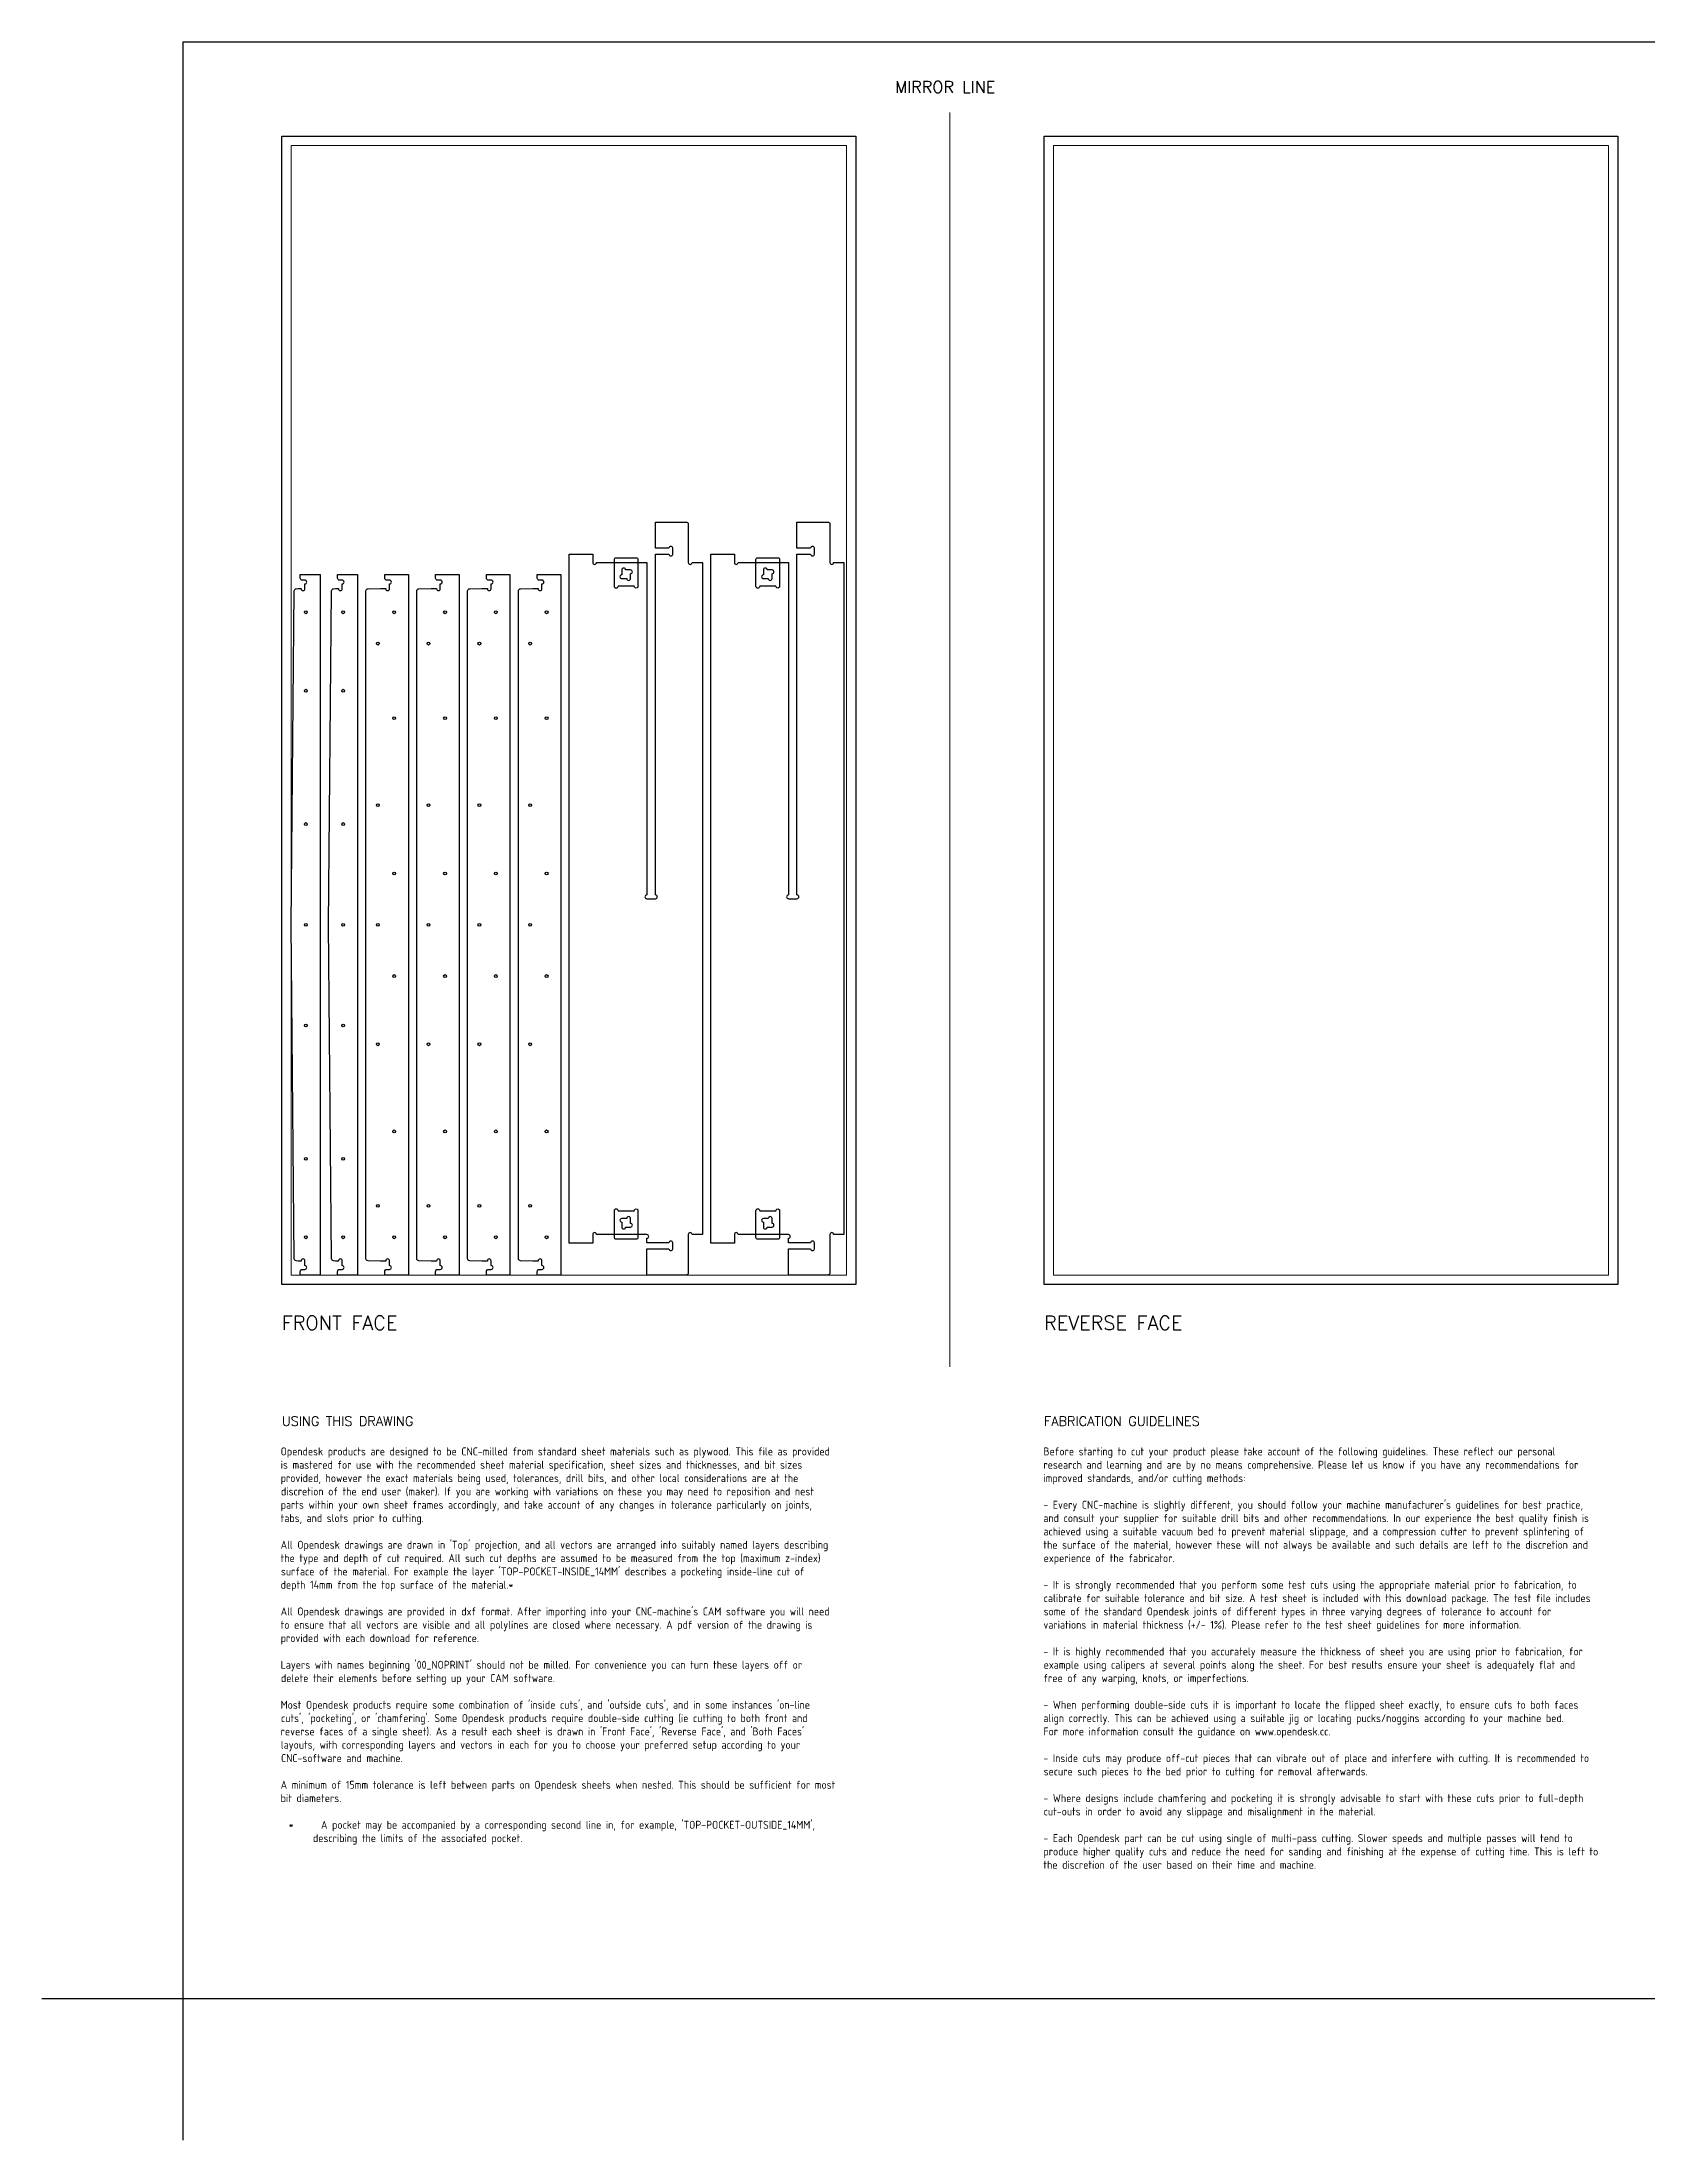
# Model space of a CAD drawing. Header units: millimetres. Extents: x -300 to 5880, y -300 to 4158.
# Drawn here: x -300 to 3112, y -300 to 4158 of the extents above; entities that cross this region are included whole.
import ezdxf
from ezdxf.enums import TextEntityAlignment as Align

# ---------------------------------------------------------------- set-up
doc = ezdxf.new("R2010")
doc.units = ezdxf.units.MM
doc.layers.add('00-NOPRINT_TEXT', color=7, linetype='Continuous', lineweight=25)
doc.layers.add('00_NOPRINT_TOLERANCE', color=7, linetype='Continuous', lineweight=5)
for name, color, linetype, lineweight, true_color in [('BOARD_$TH-NOMINAL', 3, 'Continuous', 30, 0x00ff00), ('TOP-CUT-INSIDE_18.0MM', 1, 'Continuous', 25, 0xff1c00), ('TOP-CUT-OUTSIDE_18.0MM', 220, 'Continuous', 25, 0xff00d1), ('TOP-HOLE-6.0MM-DIAM_14.0MM', 220, 'Continuous', 25, 0xff00c7), ('TOP-HOLE-6.0MM-DIAM_18.0MM', 3, 'Continuous', 25, 0x00ff0c), ('TOP-POCKET-INSIDE_9.0MM', 60, 'Continuous', 25, 0xb0ff00)]:
    doc.layers.add(name, color=color, linetype=linetype, lineweight=lineweight, true_color=true_color)
doc.styles.add('OD-ISOCP-17_240', font='isocp.shx')
doc.styles.add('OD-ISOCP-17_241', font='isocp.shx')
doc.styles.add('OD-ISOCP-17_242', font='isocp.shx')
doc.styles.add('OD-ISOCP-17_243', font='isocp.shx')
doc.styles.add('OD-ISOCP-17_244', font='isocp.shx')
doc.styles.add('OD-ISOCP-17_245', font='isocp.shx')
doc.styles.add('OD-ISOCP-17_246', font='isocp.shx')
doc.styles.add('OD-ISOCP-17_247', font='isocp.shx')
doc.styles.add('OD-ISOCP-17_248', font='isocp.shx')
doc.styles.add('OD-ISOCP-17_249', font='isocp.shx')
doc.styles.add('OD-ISOCP-17_250', font='isocp.shx')
doc.styles.add('OD-ISOCP-17_251', font='isocp.shx')
doc.styles.add('OD-ISOCP-17_252', font='isocp.shx')
doc.styles.add('OD-ISOCP-17_253', font='isocp.shx')
doc.styles.add('OD-ISOCP-17_254', font='isocp.shx')
doc.styles.add('OD-ISOCP-17_255', font='isocp.shx')
doc.styles.add('OD-ISOCP-17_256', font='isocp.shx')
doc.styles.add('OD-ISOCP-17_257', font='isocp.shx')
doc.styles.add('OD-ISOCP-17_258', font='isocp.shx')
doc.styles.add('OD-ISOCP-17_259', font='isocp.shx')
doc.styles.add('OD-ISOCP-17_260', font='isocp.shx')
doc.styles.add('OD-ISOCP-17_261', font='isocp.shx')
doc.styles.add('OD-ISOCP-17_262', font='isocp.shx')
doc.styles.add('OD-ISOCP-17_263', font='isocp.shx')
doc.styles.add('OD-ISOCP-17_264', font='isocp.shx')
doc.styles.add('OD-ISOCP-17_265', font='isocp.shx')
doc.styles.add('OD-ISOCP-17_266', font='isocp.shx')
doc.styles.add('OD-ISOCP-17_267', font='isocp.shx')
doc.styles.add('OD-ISOCP-17_268', font='isocp.shx')
doc.styles.add('OD-ISOCP-17_269', font='isocp.shx')
doc.styles.add('OD-ISOCP-17_270', font='isocp.shx')
doc.styles.add('OD-ISOCP-17_271', font='isocp.shx')
doc.styles.add('OD-ISOCP-17_272', font='isocp.shx')
doc.styles.add('OD-ISOCP-17_273', font='isocp.shx')
doc.styles.add('OD-ISOCP-17_274', font='isocp.shx')
doc.styles.add('OD-ISOCP-17_275', font='isocp.shx')
doc.styles.add('OD-ISOCP-17_276', font='isocp.shx')
doc.styles.add('OD-ISOCP-17_277', font='isocp.shx')
doc.styles.add('OD-ISOCP-17_278', font='isocp.shx')
doc.styles.add('OD-ISOCP-17_279', font='isocp.shx')
doc.styles.add('OD-ISOCP-17_280', font='isocp.shx')
doc.styles.add('OD-ISOCP-17_281', font='isocp.shx')
doc.styles.add('OD-ISOCP-17_282', font='isocp.shx')
doc.styles.add('OD-ISOCP-17_283', font='isocp.shx')
doc.styles.add('OD-ISOCP-17_284', font='isocp.shx')
doc.styles.add('OD-ISOCP-17_285', font='isocp.shx')
doc.styles.add('OD-ISOCP-17_286', font='isocp.shx')
doc.styles.add('OD-ISOCP-17_287', font='isocp.shx')
doc.styles.add('OD-ISOCP-17_288', font='isocp.shx')
doc.styles.add('OD-SIMPLEX-20_87', font='simplex.shx')
doc.styles.add('OD-SIMPLEX-20_88', font='simplex.shx')
doc.styles.add('OD-SIMPLEX-25_89', font='simplex.shx')
doc.styles.add('OD-SIMPLEX-30_88', font='simplex.shx')
doc.styles.add('OD-SIMPLEX-30_89', font='simplex.shx')

# ---------------------------------------------------------------- blocks, each defined once
blk = doc.blocks.new('Borders Opendesk_7')
at = {"layer": '00-NOPRINT_TEXT'}
for p, q in [((0, 4158), (5880, 4158)), ((0, 0), (0, 4158)), ((0, 0), (-300, 0)), ((0, -300), (0, 0)), ((5880, 0), (0, 0))]:
    blk.add_line(p, q, dxfattribs=at)
at = {"layer": '00_NOPRINT_TOLERANCE'}
for p, q in [((1630, 1343.2), (1630, 4008)), ((210, 3958), (1430, 3958)), ((210, 1518), (210, 3958)), ((230, 3938), (1410, 3938)), ((230, 1538), (230, 3938)), ((1410, 3938), (1410, 1538)), ((1430, 3958), (1430, 1518)), ((1830, 3958), (3050, 3958)), ((1830, 1518), (1830, 3958)), ((1850, 1538), (1850, 3938)), ((1850, 3938), (3030, 3938)), ((3030, 3938), (3030, 1538)), ((3050, 3958), (3050, 1518)), ((1430, 1518), (210, 1518)), ((1410, 1538), (230, 1538)), ((3050, 1518), (1830, 1518)), ((3030, 1538), (1850, 1538))]:
    blk.add_line(p, q, dxfattribs=at)
at = {"layer": 'BOARD_$TH-NOMINAL'}
for p, q in [((210, 3958), (1430, 3958)), ((210, 1518), (210, 3958)), ((1430, 3958), (1430, 1518)), ((1830, 3958), (3050, 3958)), ((1830, 1518), (1830, 3958)), ((3050, 3958), (3050, 1518)), ((1430, 1518), (210, 1518)), ((3050, 1518), (1830, 1518))]:
    blk.add_line(p, q, dxfattribs=at)
at = {"layer": '00-NOPRINT_TEXT', "style": 'OD-SIMPLEX-25_89'}
blk.add_text('MIRROR LINE', height=25, dxfattribs=at).set_placement((1513.3, 4049.9))
at = {"layer": '00-NOPRINT_TEXT', "color": 7}
for s, height, style, p in [('FRONT FACE', 30, 'OD-SIMPLEX-30_89', (210, 1451.3)), ('REVERSE FACE', 30, 'OD-SIMPLEX-30_88', (1830, 1451.3)), ('USING THIS DRAWING', 20, 'OD-SIMPLEX-20_88', (210, 1237.4)), ('FABRICATION GUIDELINES', 20, 'OD-SIMPLEX-20_87', (1830, 1237.4))]:
    blk.add_text(s, height=height, dxfattribs=dict(at, style=style)).set_placement(p, align=Align.TOP_LEFT)
for s, style, p in [('Opendesk products are designed to be CNC-milled from standard sheet materials such as plywood. This file as provided', 'OD-ISOCP-17_265', (207.4, 1154.7)), ('Before starting to cut your product please take account of the following guidelines. These reflect our personal', 'OD-ISOCP-17_240', (1828.7, 1154.7)), ('is mastered for use with the recommended sheet material specification, sheet sizes and thicknesses, and bit sizes', 'OD-ISOCP-17_266', (207.4, 1126.3)), ('provided, however the exact materials being used, tolerances, drill bits, and other local considerations are at the', 'OD-ISOCP-17_267', (207.4, 1098)), ('research and learning and are by no means comprehensive. Please let us know if you have any recommendations for', 'OD-ISOCP-17_241', (1828.7, 1126.3)), ('improved standards, and/or cutting methods:', 'OD-ISOCP-17_242', (1828.7, 1098)), ('discretion of the end user (maker). If you are working with variations on these you may need to reposition and nest', 'OD-ISOCP-17_268', (208.1, 1069.7)), ('tabs, and slots prior to cutting.', 'OD-ISOCP-17_270', (207.4, 1013)), ('parts within your own sheet frames accordingly, and take account of any changes in tolerance particularly on joints,', 'OD-ISOCP-17_269', (207.4, 1041.3)), ("- Every CNC-machine is slightly different, you should follow your machine manufacturer's guidelines for best practice,", 'OD-ISOCP-17_243', (1828.7, 1041.3)), ('and consult your supplier for suitable drill bits and other recommendations. In our experience the best quality finish is', 'OD-ISOCP-17_244', (1828.7, 1013)), ('achieved using a suitable vacuum bed to prevent material slippage, and a compression cutter to prevent splintering of', 'OD-ISOCP-17_245', (1828.7, 984.7)), ('the type and depth of cut required. All such cut depths are assumed to be measured from the top (maximum z-index)', 'OD-ISOCP-17_272', (207.4, 928)), ("All Opendesk drawings are drawn in 'Top' projection, and all vectors are arranged into suitably named layers describing", 'OD-ISOCP-17_271', (207.4, 956.3)), ('the surface of the material, however these will not always be available and such details are left to the discretion and', 'OD-ISOCP-17_246', (1828.7, 956.3)), ('experience of the fabricator.', 'OD-ISOCP-17_247', (1829.2, 928)), ("surface of the material. For example the layer 'TOP-POCKET-INSIDE_14MM' describes a pocketing inside-line cut of", 'OD-ISOCP-17_273', (208, 899.7)), ('depth 14mm from the top surface of the material.*', 'OD-ISOCP-17_274', (207.4, 871.3)), ('- It is strongly recommended that you perform some test cuts using the appropriate material prior to fabrication, to', 'OD-ISOCP-17_248', (1828.7, 871.3)), ('calibrate for suitable tolerance and bit size. A test sheet is included with this download package. The test file includes', 'OD-ISOCP-17_249', (1829.3, 843)), ('to ensure that all vectors are visible and all polylines are closed where necessary. A pdf version of the drawing is', 'OD-ISOCP-17_276', (207.4, 786.3)), ("All Opendesk drawings are provided in dxf format. After importing into your CNC-machine's CAM software you will need", 'OD-ISOCP-17_275', (207.4, 814.7)), ('variations in material thickness (+/- 1%). Please refer to the test sheet guidelines for more information.', 'OD-ISOCP-17_251', (1828.7, 786.3)), ('some of the standard Opendesk joints of different types in three varying degrees of tolerance to account for', 'OD-ISOCP-17_250', (1829.2, 814.7)), ('provided with each download for reference.', 'OD-ISOCP-17_277', (207.4, 758)), ("Layers with names beginning '00_NOPRINT' should not be milled. For convenience you can turn these layers off or", 'OD-ISOCP-17_278', (207.4, 701.3)), ('- It is highly recommended that you accurately measure the thickness of sheet you are using prior to fabrication, for', 'OD-ISOCP-17_252', (1828.7, 729.7)), ('example using calipers at several points along the sheet. For best results ensure your sheet is adequately flat and', 'OD-ISOCP-17_253', (1829.2, 701.3)), ('delete their elements before setting up your CAM software.', 'OD-ISOCP-17_279', (208.1, 673)), ('free of any warping, knots, or imperfections.', 'OD-ISOCP-17_254', (1828.7, 673)), ("Most Opendesk products require some combination of 'inside cuts', and 'outside cuts', and in some instances 'on-line", 'OD-ISOCP-17_280', (207.4, 616.3)), ('- When performing double-side cuts it is important to locate the flipped sheet exactly, to ensure cuts to both faces', 'OD-ISOCP-17_255', (1828.7, 616.3)), ("reverse faces of a single sheet). As a result each sheet is drawn in 'Front Face', 'Reverse Face', and 'Both Faces'", 'OD-ISOCP-17_282', (207.4, 559.7)), ("cuts', 'pocketing', or 'chamfering'. Some Opendesk products require double-side cutting (ie cutting to both front and", 'OD-ISOCP-17_281', (208.1, 588)), ('align correctly. This can be achieved using a suitable jig or locating pucks/noggins according to your machine bed.', 'OD-ISOCP-17_256', (1828.7, 588)), ('layouts, with corresponding layers and vectors in each for you to choose your preferred setup according to your', 'OD-ISOCP-17_283', (207.8, 531.3)), ('For more information consult the guidance on www.opendesk.cc.', 'OD-ISOCP-17_257', (1828.7, 559.7)), ('CNC-software and machine.', 'OD-ISOCP-17_284', (208.2, 503)), ('- Inside cuts may produce off-cut pieces that can vibrate out of place and interfere with cutting. It is recommended to', 'OD-ISOCP-17_258', (1828.7, 503)), ('secure such pieces to the bed prior to cutting for removal afterwards.', 'OD-ISOCP-17_259', (1829.2, 474.7)), ('A minimum of 15mm tolerance is left between parts on Opendesk sheets when nested. This should be sufficient for most', 'OD-ISOCP-17_285', (207.4, 446.3)), ('bit diameters.', 'OD-ISOCP-17_286', (207.4, 418)), ('- Where designs include chamfering and pocketing it is strongly advisable to start with these cuts prior to full-depth', 'OD-ISOCP-17_260', (1828.7, 418)), ('cut-outs in order to avoid any slippage and misalignment in the material.', 'OD-ISOCP-17_261', (1829.3, 389.7)), ("*      A pocket may be accompanied by a corresponding second line in, for example, 'TOP-POCKET-OUTSIDE_14MM',", 'OD-ISOCP-17_287', (224.4, 361.3)), ('describing the limits of the associated pocket.', 'OD-ISOCP-17_288', (276.1, 333)), ('- Each Opendesk part can be cut using single of multi-pass cutting. Slower speeds and multiple passes will tend to', 'OD-ISOCP-17_262', (1828.7, 333)), ('produce higher quality cuts and reduce the need for sanding and finishing at the expense of cutting time. This is left to', 'OD-ISOCP-17_263', (1828.7, 304.7)), ('the discretion of the user based on their time and machine.', 'OD-ISOCP-17_264', (1828.7, 276.3))]:
    blk.add_text(s, height=17, dxfattribs=dict(at, style=style)).set_placement(p)

msp = doc.modelspace()

# ---------------------------------------------------------------- linework, layer by layer
at = {"layer": 'TOP-CUT-INSIDE_18.0MM'}
for points in [[(932.6, 3017.8), (943, 3017.8, 1), (951, 3017.8), (951, 3028.2, 1), (951, 3036.2), (940.6, 3036.2, 1), (932.6, 3036.2), (932.6, 3025.8, 1)], [(1233.6, 3025.8, 1), (1233.6, 3017.8), (1244, 3017.8, 1), (1252, 3017.8), (1252, 3028.2, 1), (1252, 3036.2), (1241.6, 3036.2, 1), (1233.6, 3036.2)]]:
    msp.add_lwpolyline(points, format="xyb", close=True, dxfattribs=at)
for points in [[(932.6, 1650.2), (932.6, 1639.8, 1), (940.6, 1639.8), (951, 1639.8, 1), (951, 1647.8), (951, 1658.2, 1), (943, 1658.2), (932.6, 1658.2, 1.000001), (932.6, 1650.2)], [(1233.6, 1650.2), (1233.6, 1639.8, 1), (1241.6, 1639.8), (1252, 1639.8, 1), (1252, 1647.8), (1252, 1658.2, 1), (1244, 1658.2), (1233.6, 1658.2, 1.000001), (1233.6, 1650.2)]]:
    msp.add_lwpolyline(points, format="xyb", dxfattribs=at)
at = {"layer": 'TOP-CUT-OUTSIDE_18.0MM'}
for points in [[(1032.8, 3082.1), (1003.9, 3082.1), (1003.9, 3138), (1069.3, 3138, -0.414214), (1073.8, 3133.5), (1073.8, 3052, 1), (1081.8, 3052), (1103.8, 3052), (1103.8, 1624), (1081.8, 1624, 1), (1073.8, 1624), (1073.8, 1542.5, -0.414214), (1069.3, 1538), (985.8, 1538), (985.8, 1593.9), (1032.8, 1593.9, 1), (1040.8, 1593.9), (1040.8, 1606.1, 1), (1032.8, 1606.1), (985.8, 1606.1), (985.8, 1616, 0.997115), (985.7, 1624), (878.8, 1624, 1), (870.8, 1624), (870.8, 1606), (820.8, 1606), (820.8, 3070), (870.8, 3070), (870.8, 3052, 1), (878.8, 3052), (985.7, 3052), (985.7, 2345.6, 1), (985.7, 2337.6), (1003.9, 2337.6, 1), (1003.9, 2345.6), (1003.9, 3069.9), (1032.8, 3069.9, 1), (1040.8, 3069.9), (1040.8, 3082.1, 1)], [(1374.8, 3133.5), (1374.8, 3052, 1), (1382.8, 3052), (1404.8, 3052), (1404.8, 1624), (1382.8, 1624, 1), (1374.8, 1624), (1374.8, 1542.5, -0.414214), (1370.3, 1538), (1286.8, 1538), (1286.8, 1593.9), (1333.8, 1593.9, 1), (1341.8, 1593.9), (1341.8, 1606.1, 1), (1333.8, 1606.1), (1286.8, 1606.1), (1286.8, 1616, 0.997115), (1286.7, 1624), (1179.8, 1624, 1), (1171.8, 1624), (1171.8, 1606), (1121.8, 1606), (1121.8, 3070), (1171.8, 3070), (1171.8, 3052, 1), (1179.8, 3052), (1286.7, 3052), (1286.7, 2345.6, 1), (1286.7, 2337.6), (1304.9, 2337.6, 1), (1304.9, 2345.6), (1304.9, 3069.9), (1333.8, 3069.9, 1), (1341.8, 3069.9), (1341.8, 3082.1, 1), (1333.8, 3082.1), (1304.9, 3082.1), (1304.9, 3138), (1370.3, 3138, -0.414214)], [(248.9, 3018.9), (248.9, 3026.4), (291.4, 3026.4), (291.4, 1538), (248.9, 1538), (248.9, 1545.5, -0.414214), (253.4, 1550), (258.9, 1550, 1), (258.9, 1558), (258.9, 1568.2, 1), (250.9, 1568.2), (250.9, 1567.6), (244.4, 1567.6), (240.6, 1568.2, -0.389731), (236.4, 1572.6), (230, 2282.2), (236.4, 2991.8, -0.389731), (240.6, 2996.2), (244.4, 2996.8), (250.9, 2996.8), (250.9, 2996.2, 1), (258.9, 2996.2), (258.9, 3006.4, 1), (258.9, 3014.4), (253.4, 3014.4, -0.414214)], [(328.3, 3018.9), (328.3, 3026.4), (370.8, 3026.4), (370.8, 1538), (328.3, 1538), (328.3, 1545.5, -0.414214), (332.8, 1550), (338.3, 1550, 1), (338.3, 1558), (338.3, 1568.2, 1), (330.3, 1568.2), (330.3, 1567.6), (323.8, 1567.6), (320, 1568.2, -0.389731), (315.8, 1572.6), (309.4, 2282.2), (315.8, 2991.8, -0.389731), (320, 2996.2), (323.8, 2996.8), (330.3, 2996.8), (330.3, 2996.2, 1), (338.3, 2996.2), (338.3, 3006.4, 1), (338.3, 3014.4), (332.8, 3014.4, -0.414214)], [(428.8, 3018.9), (428.8, 3026.4), (478.8, 3026.4), (478.8, 1538), (428.8, 1538), (428.8, 1545.5, -0.414214), (433.3, 1550), (438.8, 1550, 1), (438.8, 1558), (438.8, 1568.2, 1), (430.8, 1568.2), (430.8, 1567.6), (419.3, 1567.6), (393.2, 1568.2, -0.407477), (388.8, 1572.7), (388.8, 2991.7, -0.407477), (393.2, 2996.2), (419.3, 2996.8), (430.8, 2996.8), (430.8, 2996.2, 1), (438.8, 2996.2), (438.8, 3006.4, 1), (438.8, 3014.4), (433.3, 3014.4, -0.414214)], [(536.8, 3018.9), (536.8, 3026.4), (586.8, 3026.4), (586.8, 1538), (536.8, 1538), (536.8, 1545.5, -0.414214), (541.3, 1550), (546.8, 1550, 1), (546.8, 1558), (546.8, 1568.2, 1), (538.8, 1568.2), (538.8, 1567.6), (527.3, 1567.6), (501.2, 1568.2, -0.407477), (496.8, 1572.7), (496.8, 2991.7, -0.407477), (501.2, 2996.2), (527.3, 2996.8), (538.8, 2996.8), (538.8, 2996.2, 1), (546.8, 2996.2), (546.8, 3006.4, 1), (546.8, 3014.4), (541.3, 3014.4, -0.414214)], [(644.8, 3018.9), (644.8, 3026.4), (694.8, 3026.4), (694.8, 1538), (644.8, 1538), (644.8, 1545.5, -0.414214), (649.3, 1550), (654.8, 1550, 1), (654.8, 1558), (654.8, 1568.2, 1), (646.8, 1568.2), (646.8, 1567.6), (635.3, 1567.6), (609.2, 1568.2, -0.407477), (604.8, 1572.7), (604.8, 2991.7, -0.407477), (609.2, 2996.2), (635.3, 2996.8), (646.8, 2996.8), (646.8, 2996.2, 1), (654.8, 2996.2), (654.8, 3006.4, 1), (654.8, 3014.4), (649.3, 3014.4, -0.414214)], [(752.8, 3018.9), (752.8, 3026.4), (802.8, 3026.4), (802.8, 1538), (752.8, 1538), (752.8, 1545.5, -0.414214), (757.3, 1550), (762.8, 1550, 1), (762.8, 1558), (762.8, 1568.2, 1), (754.8, 1568.2), (754.8, 1567.6), (743.3, 1567.6), (717.2, 1568.2, -0.407477), (712.8, 1572.7), (712.8, 2991.7, -0.407477), (717.2, 2996.2), (743.3, 2996.8), (754.8, 2996.8), (754.8, 2996.2, 1), (762.8, 2996.2), (762.8, 3006.4, 1), (762.8, 3014.4), (757.3, 3014.4, -0.414214)]]:
    msp.add_lwpolyline(points, format="xyb", close=True, dxfattribs=at)
at = {"layer": 'TOP-HOLE-6.0MM-DIAM_14.0MM'}
for centre in [(448.8, 2946.2), (556.8, 2946.2), (664.8, 2946.2), (772.8, 2946.2), (413.8, 2879.5), (521.8, 2879.5), (629.8, 2879.5), (737.8, 2879.5), (448.8, 2721.2), (556.8, 2721.2), (664.8, 2721.2), (772.8, 2721.2), (413.8, 2536.2), (521.8, 2536.2), (629.8, 2536.2), (737.8, 2536.2), (448.8, 2391.2), (556.8, 2391.2), (664.8, 2391.2), (772.8, 2391.2), (413.8, 2282.2), (521.8, 2282.2), (629.8, 2282.2), (737.8, 2282.2), (448.8, 2173.2), (556.8, 2173.2), (664.8, 2173.2), (772.8, 2173.2), (413.8, 2028.2), (521.8, 2028.2), (629.8, 2028.2), (737.8, 2028.2), (448.8, 1843.2), (556.8, 1843.2), (664.8, 1843.2), (772.8, 1843.2), (413.8, 1684.9), (521.8, 1684.9), (629.8, 1684.9), (737.8, 1684.9), (448.8, 1618.2), (556.8, 1618.2), (664.8, 1618.2), (772.8, 1618.2)]:
    msp.add_circle(centre, 3, dxfattribs=at)
at = {"layer": 'TOP-HOLE-6.0MM-DIAM_18.0MM'}
for centre in [(260.9, 2946.2), (340.3, 2946.2), (260.9, 2779.5), (340.3, 2779.5), (260.9, 2496.2), (340.3, 2496.2), (260.9, 2282.2), (340.3, 2282.2), (260.9, 2068.2), (340.3, 2068.2), (260.9, 1784.9), (340.3, 1784.9), (260.9, 1618.2), (340.3, 1618.2)]:
    msp.add_circle(centre, 3, dxfattribs=at)
at = {"layer": 'TOP-POCKET-INSIDE_9.0MM'}
for points in [[(916.7, 3001.4), (916.7, 3058, -0.414214), (920.7, 3062), (962.9, 3062, -0.414214), (966.9, 3058), (966.9, 3001.5, -1.007022), (958.9, 3001.4), (924.7, 3001.4, -1)], [(1217.7, 3001.4), (1217.7, 3058, -0.414214), (1221.7, 3062), (1263.9, 3062, -0.414214), (1267.9, 3058), (1267.9, 3001.5, -1.007022), (1259.9, 3001.4), (1225.7, 3001.4, -1)], [(916.7, 1674.6, -1), (924.7, 1674.6), (958.9, 1674.6, -1.007022), (966.9, 1674.5), (966.9, 1618, -0.414214), (962.9, 1614), (920.7, 1614, -0.414214), (916.7, 1618)], [(1267.9, 1618, -0.414214), (1263.9, 1614), (1221.7, 1614, -0.414214), (1217.7, 1618), (1217.7, 1674.6, -1), (1225.7, 1674.6), (1259.9, 1674.6, -1.007022), (1267.9, 1674.5)]]:
    msp.add_lwpolyline(points, format="xyb", close=True, dxfattribs=at)

# ---------------------------------------------------------------- block references
msp.add_blockref('Borders Opendesk_7', (0, 0))

doc.saveas('drawing.dxf')
